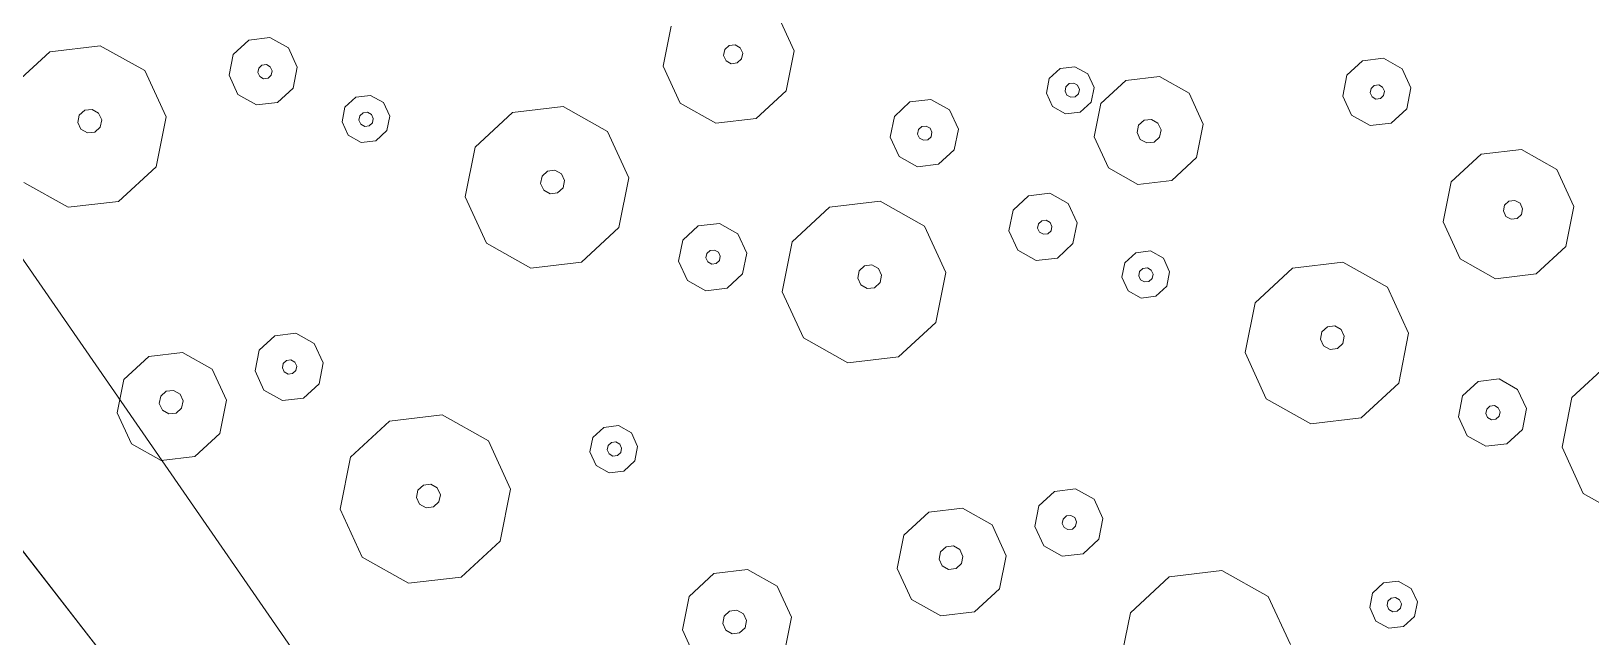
# Model space of a CAD drawing. Header units: metres. Extents: x -2858 to 512, y -1995 to 1252.
# Drawn here: x -453.402 to -449.766, y -165.993 to -164.582 of the extents above; entities that cross this region are included whole.
import ezdxf

# ---------------------------------------------------------------- set-up
doc = ezdxf.new("R2010")
doc.units = ezdxf.units.M
doc.layers.add('Calque commun', color=7, linetype='Continuous')
doc.layers.add('Calque11', color=7, linetype='Continuous')

# ---------------------------------------------------------------- blocks, each defined once
blk = doc.blocks.new('geometrebondepartleger')
at = {"layer": 'Calque11', "color": 7, "linetype": 'Continuous', "lineweight": 9}
blk.add_line((150.3457, 147.4392, 79), (130.1803, 35.9078, 79), dxfattribs=at)
blk = doc.blocks.new('pattern')
at = {"layer": 'Calque commun', "color": 54, "linetype": 'Continuous', "lineweight": 9}
for p, q in [((70.954, 102.3044), (70.9799, 102.1886)), ((70.9799, 102.1886), (70.9326, 102.0797)), ((70.9326, 102.0797), (70.8305, 102.0194)), ((71.4122, 102.0372), (71.426, 102.0689)), ((71.426, 102.0689), (71.4558, 102.0865)), ((71.4558, 102.0865), (71.4903, 102.0832)), ((71.4903, 102.0832), (71.5162, 102.0603)), ((70.8305, 102.0194), (70.7123, 102.0307)), ((71.4198, 102.0034), (71.4122, 102.0372)), ((71.45, 102.0343), (71.4542, 102.0438)), ((71.4523, 102.0242), (71.45, 102.0343)), ((71.4542, 102.0438), (71.4631, 102.0491)), ((71.4631, 102.0491), (71.4734, 102.0481)), ((71.4734, 102.0481), (71.4812, 102.0413)), ((71.4835, 102.0311), (71.4793, 102.0216)), ((71.4812, 102.0413), (71.4835, 102.0311)), ((71.5162, 102.0603), (71.5238, 102.0266)), ((71.4457, 101.9805), (71.4198, 102.0034)), ((71.4601, 102.0173), (71.4523, 102.0242)), ((71.4704, 102.0163), (71.4601, 102.0173)), ((71.4793, 102.0216), (71.4704, 102.0163)), ((71.51, 101.9948), (71.4802, 101.9772)), ((71.5238, 102.0266), (71.51, 101.9948)), ((70.901, 101.9125), (70.9206, 101.9579)), ((70.9206, 101.9579), (70.9632, 101.983)), ((70.9632, 101.983), (71.0124, 101.9783)), ((71.0124, 101.9783), (71.0495, 101.9456)), ((71.4802, 101.9772), (71.4457, 101.9805)), ((70.9673, 101.9169), (70.9762, 101.9222)), ((70.9762, 101.9222), (70.9866, 101.9212)), ((70.9866, 101.9212), (70.9944, 101.9143)), ((71.0495, 101.9456), (71.0603, 101.8973)), ((70.9117, 101.8642), (70.901, 101.9125)), ((70.9632, 101.9074), (70.9673, 101.9169)), ((70.9654, 101.8972), (70.9632, 101.9074)), ((70.9732, 101.8904), (70.9654, 101.8972)), ((70.9835, 101.8894), (70.9732, 101.8904)), ((70.9925, 101.8947), (70.9835, 101.8894)), ((70.9966, 101.9042), (70.9925, 101.8947)), ((70.9944, 101.9143), (70.9966, 101.9042)), ((71.0603, 101.8973), (71.0406, 101.852)), ((71.6486, 101.8012), (71.6977, 101.9146)), ((70.9488, 101.8315), (70.9117, 101.8642)), ((71.0406, 101.852), (70.998, 101.8268)), ((70.998, 101.8268), (70.9488, 101.8315)), ((70.4957, 101.7259), (70.5775, 101.7741)), ((70.5775, 101.7741), (70.672, 101.7651)), ((71.6754, 101.6805), (71.6486, 101.8012)), ((70.672, 101.7651), (70.7431, 101.7023)), ((70.4579, 101.6388), (70.4957, 101.7259)), ((70.7431, 101.7023), (70.7638, 101.6096)), ((70.9733, 101.6359), (71.0754, 101.6963)), ((71.0754, 101.6963), (71.1936, 101.685)), ((71.1936, 101.685), (71.2825, 101.6065)), ((71.7681, 101.5987), (71.6754, 101.6805)), ((70.4786, 101.5461), (70.4579, 101.6388)), ((70.5742, 101.6274), (70.5797, 101.6401)), ((70.5772, 101.6139), (70.5742, 101.6274)), ((70.5797, 101.6401), (70.5916, 101.6471)), ((70.5916, 101.6471), (70.6054, 101.6458)), ((70.6054, 101.6458), (70.6158, 101.6367)), ((70.6158, 101.6367), (70.6188, 101.6232)), ((70.926, 101.5271), (70.9733, 101.6359)), ((71.9976, 101.6498), (71.8911, 101.587)), ((70.5876, 101.6047), (70.5772, 101.6139)), ((70.6013, 101.6034), (70.5876, 101.6047)), ((70.6133, 101.6105), (70.6013, 101.6034)), ((70.6188, 101.6232), (70.6133, 101.6105)), ((70.7638, 101.6096), (70.726, 101.5226)), ((71.2825, 101.6065), (71.3083, 101.4907)), ((71.8911, 101.587), (71.7681, 101.5987)), ((70.5497, 101.4833), (70.4786, 101.5461)), ((70.726, 101.5226), (70.6442, 101.4743)), ((70.9518, 101.4112), (70.926, 101.5271)), ((71.0713, 101.5129), (71.0782, 101.5287)), ((71.0782, 101.5287), (71.0931, 101.5375)), ((71.0931, 101.5375), (71.1103, 101.5359)), ((71.1103, 101.5359), (71.1233, 101.5244)), ((71.1233, 101.5244), (71.1271, 101.5075)), ((70.6442, 101.4743), (70.5497, 101.4833)), ((71.0751, 101.496), (71.0713, 101.5129)), ((71.0881, 101.4845), (71.0751, 101.496)), ((71.1053, 101.4829), (71.0881, 101.4845)), ((71.1202, 101.4917), (71.1053, 101.4829)), ((71.1271, 101.5075), (71.1202, 101.4917)), ((71.3083, 101.4907), (71.2611, 101.3818)), ((71.0408, 101.3327), (70.9518, 101.4112)), ((71.7701, 101.393), (71.8127, 101.4182)), ((71.8127, 101.4182), (71.8619, 101.4135)), ((71.8619, 101.4135), (71.899, 101.3807)), ((71.2611, 101.3818), (71.1589, 101.3215)), ((71.7505, 101.3477), (71.7701, 101.393)), ((71.899, 101.3807), (71.9097, 101.3325)), ((71.7612, 101.2994), (71.7505, 101.3477)), ((71.8126, 101.3425), (71.8168, 101.3521)), ((71.8149, 101.3324), (71.8126, 101.3425)), ((71.8168, 101.3521), (71.8257, 101.3573)), ((71.8257, 101.3573), (71.8361, 101.3564)), ((71.8361, 101.3564), (71.8438, 101.3495)), ((71.8461, 101.3393), (71.842, 101.3298)), ((71.8438, 101.3495), (71.8461, 101.3393)), ((71.1589, 101.3215), (71.0408, 101.3327)), ((71.8227, 101.3255), (71.8149, 101.3324)), ((71.833, 101.3245), (71.8227, 101.3255)), ((71.842, 101.3298), (71.833, 101.3245)), ((71.9097, 101.3325), (71.8901, 101.2871)), ((71.9852, 101.2827), (72.0533, 101.3229)), ((72.0533, 101.3229), (72.132, 101.3154)), ((72.132, 101.3154), (72.1914, 101.263)), ((70.5436, 101.2586), (70.5862, 101.2837)), ((70.5862, 101.2837), (70.6354, 101.279)), ((70.6354, 101.279), (70.6724, 101.2463)), ((71.7983, 101.2667), (71.7612, 101.2994)), ((71.8475, 101.262), (71.7983, 101.2667)), ((71.8901, 101.2871), (71.8475, 101.262)), ((71.9537, 101.2101), (71.9852, 101.2827)), ((70.5239, 101.2132), (70.5436, 101.2586)), ((70.6724, 101.2463), (70.6832, 101.198)), ((72.1914, 101.263), (72.2085, 101.1858)), ((70.5347, 101.1649), (70.5239, 101.2132)), ((70.5861, 101.2081), (70.5902, 101.2176)), ((70.5884, 101.198), (70.5861, 101.2081)), ((70.5962, 101.1911), (70.5884, 101.198)), ((70.5902, 101.2176), (70.5992, 101.2229)), ((70.6065, 101.1901), (70.5962, 101.1911)), ((70.5992, 101.2229), (70.6095, 101.2219)), ((70.6154, 101.1954), (70.6065, 101.1901)), ((70.6095, 101.2219), (70.6173, 101.215)), ((70.6196, 101.2049), (70.6154, 101.1954)), ((70.6173, 101.215), (70.6196, 101.2049)), ((70.6832, 101.198), (70.6635, 101.1527)), ((71.9709, 101.1329), (71.9537, 101.2101)), ((72.0467, 101.1927), (72.0536, 101.2086)), ((72.0505, 101.1758), (72.0467, 101.1927)), ((72.0536, 101.2086), (72.0685, 101.2174)), ((72.0685, 101.2174), (72.0857, 101.2157)), ((72.0857, 101.2157), (72.0987, 101.2043)), ((72.0987, 101.2043), (72.1024, 101.1874)), ((70.5717, 101.1322), (70.5347, 101.1649)), ((72.0634, 101.1644), (72.0505, 101.1758)), ((72.0807, 101.1627), (72.0634, 101.1644)), ((72.0956, 101.1715), (72.0807, 101.1627)), ((72.1024, 101.1874), (72.0956, 101.1715)), ((72.2085, 101.1858), (72.1771, 101.1132)), ((70.621, 101.1275), (70.5717, 101.1322)), ((70.6635, 101.1527), (70.621, 101.1275)), ((71.2241, 101.0932), (71.2379, 101.125)), ((71.2379, 101.125), (71.2677, 101.1426)), ((71.2677, 101.1426), (71.3022, 101.1393)), ((71.3022, 101.1393), (71.3281, 101.1164)), ((72.0302, 101.0805), (71.9709, 101.1329)), ((71.2317, 101.0595), (71.2241, 101.0932)), ((71.2636, 101.0905), (71.2677, 101.1)), ((71.2658, 101.0804), (71.2636, 101.0905)), ((71.2677, 101.1), (71.2766, 101.1053)), ((71.2766, 101.1053), (71.287, 101.1043)), ((71.287, 101.1043), (71.2948, 101.0974)), ((71.297, 101.0873), (71.2929, 101.0778)), ((71.2948, 101.0974), (71.297, 101.0873)), ((71.3356, 101.0826), (71.3219, 101.0509)), ((71.3281, 101.1164), (71.3356, 101.0826)), ((72.1771, 101.1132), (72.109, 101.073)), ((71.2576, 101.0366), (71.2317, 101.0595)), ((71.2736, 101.0735), (71.2658, 101.0804)), ((71.284, 101.0725), (71.2736, 101.0735)), ((71.2929, 101.0778), (71.284, 101.0725)), ((71.3219, 101.0509), (71.2921, 101.0333)), ((72.109, 101.073), (72.0302, 101.0805)), ((72.4258, 101.0051), (72.4939, 101.0453)), ((71.2921, 101.0333), (71.2576, 101.0366)), ((70.9292, 100.954), (70.9973, 100.9942)), ((70.9973, 100.9942), (71.0761, 100.9867)), ((71.0761, 100.9867), (71.1354, 100.9343)), ((72.3943, 100.9325), (72.4258, 101.0051)), ((70.8977, 100.8814), (70.9292, 100.954)), ((72.5016, 100.9325), (72.5165, 100.9413)), ((72.5165, 100.9413), (72.5337, 100.9397)), ((72.5337, 100.9397), (72.5467, 100.9282)), ((71.1354, 100.9343), (71.1526, 100.8571)), ((71.2969, 100.8883), (71.3395, 100.9135)), ((71.3395, 100.9135), (71.3887, 100.9088)), ((71.3887, 100.9088), (71.4258, 100.876)), ((72.4115, 100.8553), (72.3943, 100.9325)), ((72.4947, 100.9167), (72.5016, 100.9325)), ((72.4985, 100.8998), (72.4947, 100.9167)), ((72.5114, 100.8883), (72.4985, 100.8998)), ((72.5504, 100.9113), (72.5436, 100.8955)), ((72.5467, 100.9282), (72.5504, 100.9113)), ((72.6491, 100.9082), (72.6177, 100.8356)), ((70.9149, 100.8042), (70.8977, 100.8814)), ((70.9979, 100.8737), (71.0048, 100.8896)), ((71.0017, 100.8568), (70.9979, 100.8737)), ((71.0048, 100.8896), (71.0197, 100.8984)), ((71.0197, 100.8984), (71.037, 100.8967)), ((71.037, 100.8967), (71.0499, 100.8853)), ((71.0537, 100.8684), (71.0468, 100.8525)), ((71.0499, 100.8853), (71.0537, 100.8684)), ((71.2772, 100.843), (71.2969, 100.8883)), ((71.4258, 100.876), (71.4365, 100.8278)), ((72.5287, 100.8867), (72.5114, 100.8883)), ((72.5436, 100.8955), (72.5287, 100.8867)), ((71.0147, 100.8453), (71.0017, 100.8568)), ((71.0319, 100.8437), (71.0147, 100.8453)), ((71.0468, 100.8525), (71.0319, 100.8437)), ((71.1526, 100.8571), (71.1211, 100.7845)), ((71.288, 100.7947), (71.2772, 100.843)), ((71.3381, 100.8408), (71.3423, 100.8503)), ((71.3404, 100.8306), (71.3381, 100.8408)), ((71.3482, 100.8238), (71.3404, 100.8306)), ((71.3423, 100.8503), (71.3512, 100.8556)), ((71.3512, 100.8556), (71.3615, 100.8546)), ((71.3675, 100.828), (71.3585, 100.8228)), ((71.3615, 100.8546), (71.3693, 100.8477)), ((71.3716, 100.8376), (71.3675, 100.828)), ((71.3693, 100.8477), (71.3716, 100.8376)), ((71.4365, 100.8278), (71.4168, 100.7824)), ((72.4708, 100.8029), (72.4115, 100.8553)), ((72.6177, 100.8356), (72.5495, 100.7954)), ((70.9742, 100.7518), (70.9149, 100.8042)), ((71.3251, 100.762), (71.288, 100.7947)), ((71.3585, 100.8228), (71.3482, 100.8238)), ((71.5873, 100.7375), (71.6895, 100.7979)), ((71.6895, 100.7979), (71.8076, 100.7866)), ((72.5495, 100.7954), (72.4708, 100.8029)), ((71.1211, 100.7845), (71.053, 100.7443)), ((71.3743, 100.7573), (71.3251, 100.762)), ((71.4168, 100.7824), (71.3743, 100.7573)), ((71.8076, 100.7866), (71.8966, 100.7081)), ((71.053, 100.7443), (70.9742, 100.7518)), ((71.0355, 100.7075), (71.0653, 100.7251)), ((71.0653, 100.7251), (71.0998, 100.7218)), ((71.0998, 100.7218), (71.1257, 100.6989)), ((71.5401, 100.6287), (71.5873, 100.7375)), ((71.0217, 100.6757), (71.0355, 100.7075)), ((71.0574, 100.6754), (71.0615, 100.6849)), ((71.0615, 100.6849), (71.0705, 100.6902)), ((71.0705, 100.6902), (71.0808, 100.6892)), ((71.0808, 100.6892), (71.0886, 100.6823)), ((71.0886, 100.6823), (71.0908, 100.6722)), ((71.1257, 100.6989), (71.1332, 100.6651)), ((71.8966, 100.7081), (71.9223, 100.5922)), ((71.0293, 100.6419), (71.0217, 100.6757)), ((71.0596, 100.6652), (71.0574, 100.6754)), ((71.0674, 100.6583), (71.0596, 100.6652)), ((71.0778, 100.6574), (71.0674, 100.6583)), ((71.0867, 100.6626), (71.0778, 100.6574)), ((71.0908, 100.6722), (71.0867, 100.6626)), ((71.1332, 100.6651), (71.1195, 100.6333)), ((71.0552, 100.619), (71.0293, 100.6419)), ((71.0897, 100.6158), (71.0552, 100.619)), ((71.1195, 100.6333), (71.0897, 100.6158)), ((71.5659, 100.5128), (71.5401, 100.6287)), ((71.6854, 100.6144), (71.6922, 100.6303)), ((71.6891, 100.5975), (71.6854, 100.6144)), ((71.6922, 100.6303), (71.7072, 100.6391)), ((71.7072, 100.6391), (71.7244, 100.6375)), ((71.7244, 100.6375), (71.7374, 100.626)), ((71.7411, 100.6091), (71.7342, 100.5933)), ((71.7374, 100.626), (71.7411, 100.6091)), ((71.7021, 100.5861), (71.6891, 100.5975)), ((71.7193, 100.5845), (71.7021, 100.5861)), ((71.7342, 100.5933), (71.7193, 100.5845)), ((71.9223, 100.5922), (71.8751, 100.4834)), ((71.2992, 100.4911), (71.3188, 100.5365)), ((71.3188, 100.5365), (71.3614, 100.5616)), ((71.3614, 100.5616), (71.4106, 100.5569)), ((71.4106, 100.5569), (71.4477, 100.5242)), ((71.3655, 100.4955), (71.3744, 100.5008)), ((71.3744, 100.5008), (71.3848, 100.4998)), ((71.3848, 100.4998), (71.3925, 100.4929)), ((71.4477, 100.5242), (71.4584, 100.4759)), ((71.6548, 100.4343), (71.5659, 100.5128)), ((71.3099, 100.4428), (71.2992, 100.4911)), ((71.3614, 100.486), (71.3655, 100.4955)), ((71.3636, 100.4759), (71.3614, 100.486)), ((71.3714, 100.469), (71.3636, 100.4759)), ((71.3817, 100.468), (71.3714, 100.469)), ((71.3907, 100.4733), (71.3817, 100.468)), ((71.3948, 100.4828), (71.3907, 100.4733)), ((71.3925, 100.4929), (71.3948, 100.4828)), ((71.4584, 100.4759), (71.4388, 100.4306)), ((71.8751, 100.4834), (71.773, 100.423)), ((72.3548, 100.4408), (72.3685, 100.4726)), ((72.3685, 100.4726), (72.3983, 100.4902)), ((72.3983, 100.4902), (72.4328, 100.4869)), ((72.4328, 100.4869), (72.4587, 100.464)), ((72.4587, 100.464), (72.4662, 100.4302)), ((71.347, 100.4101), (71.3099, 100.4428)), ((71.4388, 100.4306), (71.3962, 100.4054)), ((71.773, 100.423), (71.6548, 100.4343)), ((72.3623, 100.407), (72.3548, 100.4408)), ((72.3925, 100.438), (72.3967, 100.4475)), ((72.3948, 100.4278), (72.3925, 100.438)), ((72.4026, 100.421), (72.3948, 100.4278)), ((72.3967, 100.4475), (72.4056, 100.4528)), ((72.4056, 100.4528), (72.4159, 100.4518)), ((72.4159, 100.4518), (72.4237, 100.4449)), ((72.426, 100.4348), (72.4218, 100.4253)), ((72.4237, 100.4449), (72.426, 100.4348)), ((72.4662, 100.4302), (72.4525, 100.3984)), ((71.3962, 100.4054), (71.347, 100.4101)), ((72.3882, 100.3841), (72.3623, 100.407)), ((72.4129, 100.42), (72.4026, 100.421)), ((72.4218, 100.4253), (72.4129, 100.42)), ((72.4525, 100.3984), (72.4227, 100.3808)), ((71.8435, 100.3161), (71.8631, 100.3615)), ((71.8631, 100.3615), (71.9057, 100.3866)), ((71.9057, 100.3866), (71.9549, 100.382)), ((71.9549, 100.382), (71.992, 100.3492)), ((72.4227, 100.3808), (72.3882, 100.3841)), ((72.6402, 100.3182), (72.7467, 100.3811)), ((72.7467, 100.3811), (72.8697, 100.3693)), ((72.8697, 100.3693), (72.9624, 100.2875)), ((71.9057, 100.311), (71.9098, 100.3205)), ((71.9098, 100.3205), (71.9187, 100.3258)), ((71.9187, 100.3258), (71.9291, 100.3248)), ((71.9291, 100.3248), (71.9369, 100.318)), ((71.9369, 100.318), (71.9391, 100.3078)), ((71.992, 100.3492), (72.0028, 100.301)), ((72.5911, 100.2048), (72.6402, 100.3182)), ((71.8542, 100.2679), (71.8435, 100.3161)), ((71.9079, 100.3009), (71.9057, 100.311)), ((71.9157, 100.294), (71.9079, 100.3009)), ((71.926, 100.293), (71.9157, 100.294)), ((71.935, 100.2983), (71.926, 100.293)), ((71.9391, 100.3078), (71.935, 100.2983)), ((72.0028, 100.301), (71.9831, 100.2556)), ((72.9624, 100.2875), (72.9893, 100.1669)), ((71.8913, 100.2352), (71.8542, 100.2679)), ((71.9831, 100.2556), (71.9405, 100.2305)), ((71.9405, 100.2305), (71.8913, 100.2352)), ((72.7592, 100.205), (72.7741, 100.2138)), ((72.7741, 100.2138), (72.7913, 100.2121)), ((72.7913, 100.2121), (72.8043, 100.2007)), ((71.4382, 100.1295), (71.52, 100.1778)), ((71.52, 100.1778), (71.6145, 100.1688)), ((72.6179, 100.0842), (72.5911, 100.2048)), ((72.7523, 100.1891), (72.7592, 100.205)), ((72.756, 100.1722), (72.7523, 100.1891)), ((72.808, 100.1838), (72.8011, 100.1679)), ((72.8043, 100.2007), (72.808, 100.1838)), ((71.6145, 100.1688), (71.6856, 100.1059)), ((72.769, 100.1607), (72.756, 100.1722)), ((72.7862, 100.1591), (72.769, 100.1607)), ((72.8011, 100.1679), (72.7862, 100.1591)), ((72.9893, 100.1669), (72.9401, 100.0535)), ((71.4004, 100.0424), (71.4382, 100.1295)), ((71.6856, 100.1059), (71.7063, 100.0133)), ((71.9157, 100.0396), (72.0179, 100.0999)), ((72.0179, 100.0999), (72.1361, 100.0887)), ((72.1361, 100.0887), (72.225, 100.0101)), ((72.7106, 100.0024), (72.6179, 100.0842)), ((71.5167, 100.0311), (71.5222, 100.0438)), ((71.5197, 100.0175), (71.5167, 100.0311)), ((71.5222, 100.0438), (71.5341, 100.0508)), ((71.5341, 100.0508), (71.5479, 100.0495)), ((71.5479, 100.0495), (71.5583, 100.0403)), ((71.5583, 100.0403), (71.5613, 100.0268)), ((71.8685, 99.9307), (71.9157, 100.0396)), ((72.9401, 100.0535), (72.8336, 99.9906)), ((71.5301, 100.0084), (71.5197, 100.0175)), ((71.5438, 100.0071), (71.5301, 100.0084)), ((71.5558, 100.0141), (71.5438, 100.0071)), ((71.5613, 100.0268), (71.5558, 100.0141)), ((71.7063, 100.0133), (71.6685, 99.9262)), ((72.225, 100.0101), (72.2508, 99.8943)), ((72.8336, 99.9906), (72.7106, 100.0024)), ((71.6685, 99.9262), (71.5867, 99.8779)), ((71.8943, 99.8149), (71.8685, 99.9307)), ((72.0138, 99.9165), (72.0207, 99.9324)), ((72.0207, 99.9324), (72.0356, 99.9412)), ((72.0356, 99.9412), (72.0528, 99.9395)), ((72.0528, 99.9395), (72.0658, 99.9281)), ((72.0658, 99.9281), (72.0696, 99.9112)), ((72.0176, 99.8996), (72.0138, 99.9165)), ((72.0306, 99.8882), (72.0176, 99.8996)), ((72.0478, 99.8865), (72.0306, 99.8882)), ((72.0627, 99.8953), (72.0478, 99.8865)), ((72.0696, 99.9112), (72.0627, 99.8953)), ((72.2508, 99.8943), (72.2036, 99.7854)), ((71.9833, 99.7364), (71.8943, 99.8149)), ((72.7126, 99.7967), (72.7552, 99.8218)), ((72.7552, 99.8218), (72.8044, 99.8171)), ((72.8044, 99.8171), (72.8415, 99.7844)), ((72.2036, 99.7854), (72.1014, 99.7251)), ((72.6929, 99.7513), (72.7126, 99.7967)), ((72.8415, 99.7844), (72.8522, 99.7361)), ((72.1014, 99.7251), (71.9833, 99.7364)), ((72.7037, 99.703), (72.6929, 99.7513)), ((72.7551, 99.7462), (72.7593, 99.7557)), ((72.7574, 99.736), (72.7551, 99.7462)), ((72.7593, 99.7557), (72.7682, 99.761)), ((72.7682, 99.761), (72.7786, 99.76)), ((72.7786, 99.76), (72.7863, 99.7531)), ((72.7886, 99.743), (72.7845, 99.7335)), ((72.7863, 99.7531), (72.7886, 99.743)), ((72.7408, 99.6703), (72.7037, 99.703)), ((72.7652, 99.7292), (72.7574, 99.736)), ((72.7755, 99.7282), (72.7652, 99.7292)), ((72.7845, 99.7335), (72.7755, 99.7282)), ((72.8522, 99.7361), (72.8326, 99.6908)), ((72.9277, 99.6863), (72.9958, 99.7265)), ((72.9958, 99.7265), (73.0745, 99.719)), ((73.0745, 99.719), (73.1339, 99.6667)), ((72.79, 99.6656), (72.7408, 99.6703)), ((72.8326, 99.6908), (72.79, 99.6656)), ((72.8962, 99.6137), (72.9277, 99.6863)), ((73.1339, 99.6667), (73.151, 99.5894)), ((72.9134, 99.5365), (72.8962, 99.6137)), ((72.9892, 99.5964), (72.9961, 99.6122)), ((72.993, 99.5795), (72.9892, 99.5964)), ((72.9961, 99.6122), (73.011, 99.621)), ((73.011, 99.621), (73.0282, 99.6194)), ((73.0282, 99.6194), (73.0412, 99.6079)), ((73.0449, 99.591), (73.0381, 99.5752)), ((73.0412, 99.6079), (73.0449, 99.591)), ((73.0059, 99.568), (72.993, 99.5795)), ((73.0232, 99.5664), (73.0059, 99.568)), ((73.0381, 99.5752), (73.0232, 99.5664)), ((73.151, 99.5894), (73.1196, 99.5169)), ((72.1666, 99.4969), (72.1804, 99.5286)), ((72.1804, 99.5286), (72.2102, 99.5462)), ((72.2102, 99.5462), (72.2447, 99.543)), ((72.2447, 99.543), (72.2706, 99.5201)), ((72.2706, 99.5201), (72.2781, 99.4863)), ((72.9727, 99.4841), (72.9134, 99.5365)), ((72.1742, 99.4631), (72.1666, 99.4969)), ((72.2061, 99.4941), (72.2102, 99.5037)), ((72.2083, 99.484), (72.2061, 99.4941)), ((72.2161, 99.4771), (72.2083, 99.484)), ((72.2102, 99.5037), (72.2192, 99.5089)), ((72.2192, 99.5089), (72.2295, 99.508)), ((72.2295, 99.508), (72.2373, 99.5011)), ((72.2395, 99.491), (72.2354, 99.4814)), ((72.2373, 99.5011), (72.2395, 99.491)), ((72.2781, 99.4863), (72.2644, 99.4545)), ((73.0515, 99.4766), (72.9727, 99.4841)), ((73.1196, 99.5169), (73.0515, 99.4766)), ((72.2001, 99.4402), (72.1742, 99.4631)), ((72.2265, 99.4761), (72.2161, 99.4771)), ((72.2354, 99.4814), (72.2265, 99.4761)), ((72.2644, 99.4545), (72.2346, 99.4369)), ((72.2346, 99.4369), (72.2001, 99.4402)), ((72.2394, 99.292), (72.282, 99.3171)), ((72.282, 99.3171), (72.3312, 99.3124)), ((72.3312, 99.3124), (72.3683, 99.2797)), ((72.2197, 99.2466), (72.2394, 99.292)), ((72.3683, 99.2797), (72.379, 99.2314)), ((72.2305, 99.1983), (72.2197, 99.2466)), ((72.2806, 99.2444), (72.2848, 99.2539)), ((72.2829, 99.2343), (72.2806, 99.2444)), ((72.2907, 99.2274), (72.2829, 99.2343)), ((72.2848, 99.2539), (72.2937, 99.2592)), ((72.301, 99.2264), (72.2907, 99.2274)), ((72.2937, 99.2592), (72.304, 99.2582)), ((72.31, 99.2317), (72.301, 99.2264)), ((72.304, 99.2582), (72.3118, 99.2514)), ((72.3141, 99.2412), (72.31, 99.2317)), ((72.3118, 99.2514), (72.3141, 99.2412)), ((72.379, 99.2314), (72.3593, 99.1861)), ((72.2675, 99.1656), (72.2305, 99.1983)), ((72.5298, 99.1412), (72.632, 99.2015)), ((72.632, 99.2015), (72.7501, 99.1902)), ((72.3168, 99.1609), (72.2675, 99.1656)), ((72.3593, 99.1861), (72.3168, 99.1609)), ((72.7501, 99.1902), (72.8391, 99.1117)), ((72.4826, 99.0323), (72.5298, 99.1412)), ((72.8391, 99.1117), (72.8649, 98.9959)), ((72.5084, 98.9165), (72.4826, 99.0323)), ((72.6279, 99.0181), (72.6348, 99.034)), ((72.6316, 99.0012), (72.6279, 99.0181)), ((72.6348, 99.034), (72.6497, 99.0428)), ((72.6497, 99.0428), (72.6669, 99.0411)), ((72.6669, 99.0411), (72.6798, 99.0297)), ((72.6836, 99.0128), (72.6767, 98.9969)), ((72.6798, 99.0297), (72.6836, 99.0128)), ((72.6446, 98.9897), (72.6316, 99.0012)), ((72.6618, 98.9881), (72.6446, 98.9897)), ((72.6767, 98.9969), (72.6618, 98.9881)), ((72.5973, 98.8379), (72.5084, 98.9165)), ((72.7155, 98.8267), (72.5973, 98.8379))]:
    blk.add_line(p, q, dxfattribs=at)
at = {"layer": 'Calque commun', "color": 7, "linetype": 'Continuous', "lineweight": 9}
mesh = blk.add_polyface(dxfattribs=at)
corners = [(70.8497, 113.5412), (53.8349, 19.1692), (74.7282, 106.3237), (76.0435, 113.5984), (74.769, 106.1763), (58.8077, 18.2701), (114.1703, 105.207), (114.1703, 98.5387)]
mesh.append_faces([[corners[k] for k in face] for face in [(3, 4, 6)]], dxfattribs={"vtx0": -1, "vtx1": -1, "color": 7})
mesh.append_faces([[corners[k] for k in face] for face in [(3, 2, 4)]], dxfattribs={"vtx0": -1, "vtx2": -1, "color": 7})
mesh.append_faces([[corners[k] for k in face] for face in [(5, 2, 1)]], dxfattribs={"vtx1": -1, "color": 7})
mesh.append_faces([[corners[k] for k in face] for face in [(0, 1, 2), (3, 0, 2)]], dxfattribs={"vtx1": -1, "vtx2": -1, "color": 7})
mesh.append_faces([[corners[k] for k in face] for face in [(4, 7, 6)]], dxfattribs={"vtx2": -1, "color": 7})

msp = doc.modelspace()

# ---------------------------------------------------------------- block references
at = {"layer": 'Calque commun', "color": 0, "linetype": 'ByBlock', "lineweight": -2, "rotation": 228.1617603435354}
for name, p in [('geometrebondepartleger', (-440.1616, 15.2632)), ('pattern', (-478.5712, -44.6144))]:
    msp.add_blockref(name, p, dxfattribs=at)

doc.saveas('drawing.dxf')
